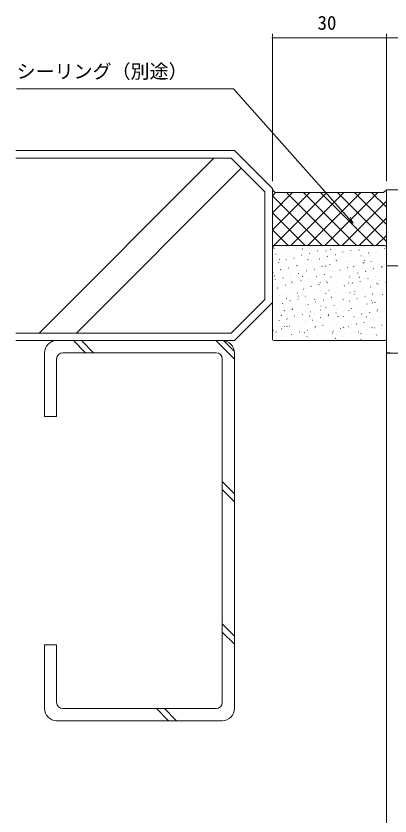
# Model space of a CAD drawing. Units: millimetres, scale not verified. Extents: x -594 to 539, y -420 to 386.
# Drawn here: x -200 to -101.5, y -302.8 to -92.3 of the extents above; entities that cross this region are included whole.
import ezdxf
from ezdxf.enums import TextEntityAlignment as Align

# ---------------------------------------------------------------- set-up
doc = ezdxf.new("R2010")
doc.units = ezdxf.units.MM
doc.header["$LTSCALE"] = 2
for name, color, linetype, lineweight in [('0-3_YKK_11', 7, 'Continuous', 9), ('0-5_YSS_K', 3, 'Continuous', 9), ('0-7_YKK_D', 6, 'Continuous', 9)]:
    doc.layers.add(name, color=color, linetype=linetype, lineweight=lineweight)
doc.styles.add('ＭＳ ゴシック', font='')
doc.styles.get('ＭＳ ゴシック').set_extended_font_data('MS Gothic')

msp = doc.modelspace()

# ---------------------------------------------------------------- linework, layer by layer
at = {"layer": '0-3_YKK_11'}
for points in [[(-67.5, -138), (-102.5, -138), (-102.5, -158), (-96.5, -158)], [(-101.5, -158.05), (-102.5, -158.05), (-102.5, -180.95), (-101.5, -180.95)], [(-102.5, -181), (-102.5, -338)], [(-96.5, -181), (-102.5, -181)]]:
    msp.add_lwpolyline(points, dxfattribs=at)
at = {"layer": '0-5_YSS_K'}
for p, q in [((-200, -127.7), (-142.5, -127.7)), ((-142.5, -127.7), (-132.5, -137.7)), ((-200, -129.7), (-143.328, -129.7)), ((-193.931, -175.7), (-147.931, -129.7)), ((-143.328, -129.7), (-134.5, -138.528)), ((-184.032, -175.7), (-140.68, -132.348)), ((-134.5, -138.528), (-134.5, -166.872)), ((-132.5, -137.7), (-132.5, -167.7)), ((-131.75, -138.75), (-132.5, -138)), ((-132.5, -148.57), (-122.68, -138.75)), ((-132.5, -144.08), (-127.17, -138.75)), ((-132.5, -139.59), (-131.66, -138.75)), ((-132.169, -152.73), (-118.19, -138.75)), ((-103.25, -138.75), (-131.75, -138.75)), ((-114.871, -152.7), (-128.821, -138.75)), ((-127.65, -152.7), (-113.7, -138.75)), ((-110.381, -152.7), (-124.331, -138.75)), ((-123.16, -152.7), (-109.21, -138.75)), ((-105.891, -152.7), (-119.841, -138.75)), ((-118.669, -152.7), (-104.719, -138.75)), ((-102.5, -151.601), (-115.351, -138.75)), ((-102.5, -147.111), (-110.861, -138.75)), ((-102.5, -142.621), (-106.371, -138.75)), ((-103.25, -138.75), (-102.5, -138)), ((-102.5, -138.13), (-102.565, -138.065)), ((-119.361, -152.7), (-132.5, -139.561)), ((-114.179, -152.7), (-102.5, -141.021)), ((-123.851, -152.7), (-132.5, -144.051)), ((-109.689, -152.7), (-102.5, -145.511)), ((-128.342, -152.7), (-132.5, -148.542)), ((-105.199, -152.7), (-102.5, -150.001)), ((-132.5, -153.06), (-132.47, -153.03)), ((-132.478, -153.054), (-132.5, -153.032)), ((-132.5, -177.2), (-132.5, -153.2)), ((-132.132, -153.067), (-132.175, -153.043)), ((-132.072, -153.476), (-132.119, -153.388)), ((-132, -152.7), (-103, -152.7)), ((-130.135, -153.006), (-130.141, -152.998)), ((-126.14, -153.451), (-126.147, -153.444)), ((-125.362, -153.358), (-125.406, -153.334)), ((-124.614, -153.606), (-124.66, -153.517)), ((-118.593, -153.649), (-118.637, -153.625)), ((-117.155, -153.735), (-117.202, -153.647)), ((-116.568, -152.914), (-116.612, -152.89)), ((-109.799, -153.205), (-109.843, -153.181)), ((-108.544, -153.028), (-108.55, -153.02)), ((-107.723, -152.773), (-107.767, -152.749)), ((-104.516, -153.51), (-104.522, -153.503)), ((-103.03, -153.496), (-103.074, -153.472)), ((-102.5, -153.2), (-102.5, -177.2)), ((-131.954, -154.989), (-131.961, -154.981)), ((-131.54, -154.957), (-131.584, -154.933)), ((-129.464, -154.524), (-129.508, -154.5)), ((-127.926, -155.471), (-127.933, -155.464)), ((-127.439, -153.79), (-127.483, -153.766)), ((-124.771, -155.247), (-124.815, -155.223)), ((-124.165, -155.656), (-124.172, -155.649)), ((-122.695, -154.815), (-122.738, -154.791)), ((-122.112, -153.934), (-122.119, -153.927)), ((-120.67, -154.081), (-120.714, -154.057)), ((-118.352, -154.119), (-118.358, -154.112)), ((-118.002, -155.538), (-118.046, -155.514)), ((-115.925, -155.106), (-115.969, -155.082)), ((-114.357, -154.565), (-114.364, -154.557)), ((-113.901, -154.372), (-113.944, -154.348)), ((-111.824, -153.939), (-111.868, -153.915)), ((-110.329, -155.048), (-110.336, -155.04)), ((-109.697, -153.865), (-109.743, -153.776)), ((-109.156, -155.397), (-109.2, -155.373)), ((-107.131, -154.663), (-107.175, -154.639)), ((-106.569, -155.232), (-106.575, -155.225)), ((-105.055, -154.23), (-105.099, -154.206)), ((-102.574, -155.678), (-102.581, -155.671)), ((-130.897, -157.148), (-130.941, -157.124)), ((-130.565, -156.328), (-130.612, -156.239)), ((-129.979, -157.193), (-129.986, -157.186)), ((-128.872, -156.414), (-128.916, -156.39)), ((-126.796, -155.982), (-126.84, -155.958)), ((-126.205, -157.871), (-126.248, -157.847)), ((-125.985, -157.639), (-125.991, -157.631)), ((-124.128, -157.439), (-124.172, -157.415)), ((-123.107, -156.457), (-123.154, -156.369)), ((-122.103, -156.705), (-122.147, -156.681)), ((-120.171, -156.102), (-120.178, -156.094)), ((-120.027, -156.272), (-120.071, -156.249)), ((-117.359, -157.73), (-117.403, -157.706)), ((-116.143, -156.585), (-116.15, -156.577)), ((-115.648, -156.587), (-115.695, -156.498)), ((-115.334, -156.996), (-115.378, -156.972)), ((-113.258, -156.563), (-113.301, -156.539)), ((-112.382, -156.77), (-112.389, -156.762)), ((-111.233, -155.829), (-111.277, -155.805)), ((-108.565, -157.287), (-108.609, -157.263)), ((-108.388, -157.215), (-108.395, -157.208)), ((-108.19, -156.716), (-108.237, -156.628)), ((-106.488, -156.854), (-106.532, -156.83)), ((-104.464, -156.12), (-104.507, -156.096)), ((-104.36, -157.698), (-104.367, -157.691)), ((-132.331, -159.772), (-132.375, -159.748)), ((-131.798, -159.176), (-131.805, -159.169)), ((-130.306, -159.038), (-130.35, -159.014)), ((-128.229, -158.606), (-128.273, -158.582)), ((-127.771, -159.659), (-127.777, -159.651)), ((-125.996, -157.982), (-126.043, -157.893)), ((-124.01, -159.844), (-124.016, -159.836)), ((-123.537, -159.329), (-123.581, -159.305)), ((-121.957, -158.122), (-121.964, -158.114)), ((-121.46, -158.896), (-121.504, -158.872)), ((-119.435, -158.162), (-119.479, -158.138)), ((-118.538, -158.111), (-118.585, -158.023)), ((-118.196, -158.307), (-118.203, -158.299)), ((-116.767, -159.62), (-116.811, -159.596)), ((-114.691, -159.187), (-114.735, -159.163)), ((-114.202, -158.752), (-114.208, -158.745)), ((-112.666, -158.453), (-112.71, -158.429)), ((-111.079, -158.241), (-111.126, -158.152)), ((-110.59, -158.021), (-110.634, -157.997)), ((-110.174, -159.235), (-110.18, -159.228)), ((-109.998, -159.911), (-110.042, -159.887)), ((-107.922, -159.478), (-107.966, -159.454)), ((-106.413, -159.42), (-106.42, -159.412)), ((-105.897, -158.744), (-105.941, -158.72)), ((-103.82, -158.312), (-103.864, -158.288)), ((-103.621, -158.37), (-103.668, -158.282)), ((-131.948, -160.704), (-131.995, -160.615)), ((-131.739, -161.662), (-131.783, -161.638)), ((-129.823, -161.381), (-129.83, -161.373)), ((-129.663, -161.23), (-129.707, -161.206)), ((-127.638, -160.495), (-127.682, -160.471)), ((-125.829, -161.826), (-125.836, -161.819)), ((-125.562, -160.063), (-125.605, -160.039)), ((-124.97, -161.953), (-125.014, -161.929)), ((-124.49, -160.833), (-124.536, -160.745)), ((-122.894, -161.52), (-122.938, -161.496)), ((-120.869, -160.786), (-120.913, -160.762)), ((-120.015, -160.289), (-120.022, -160.282)), ((-118.792, -160.354), (-118.836, -160.33)), ((-117.031, -160.963), (-117.078, -160.874)), ((-116.124, -161.811), (-116.168, -161.787)), ((-115.987, -160.772), (-115.994, -160.765)), ((-114.1, -161.077), (-114.144, -161.053)), ((-112.227, -160.957), (-112.233, -160.95)), ((-112.023, -160.645), (-112.067, -160.621)), ((-109.573, -161.092), (-109.619, -161.004)), ((-109.355, -162.102), (-109.399, -162.078)), ((-108.232, -161.403), (-108.239, -161.395)), ((-107.33, -161.368), (-107.374, -161.344)), ((-105.254, -160.936), (-105.298, -160.912)), ((-104.204, -161.885), (-104.211, -161.878)), ((-103.229, -160.202), (-103.273, -160.178)), ((-131.643, -163.364), (-131.649, -163.356)), ((-131.096, -163.853), (-131.14, -163.83)), ((-129.072, -163.119), (-129.115, -163.095)), ((-127.615, -163.846), (-127.622, -163.839)), ((-127.379, -162.358), (-127.426, -162.269)), ((-126.995, -162.687), (-127.039, -162.663)), ((-124.327, -164.144), (-124.371, -164.12)), ((-123.854, -164.031), (-123.861, -164.024)), ((-122.302, -163.41), (-122.346, -163.386)), ((-121.801, -162.309), (-121.808, -162.302)), ((-120.226, -162.978), (-120.27, -162.954)), ((-119.921, -162.487), (-119.967, -162.399)), ((-118.201, -162.244), (-118.245, -162.22)), ((-118.04, -162.494), (-118.047, -162.487)), ((-115.533, -163.701), (-115.577, -163.677)), ((-114.046, -162.94), (-114.053, -162.932)), ((-113.457, -163.269), (-113.5, -163.245)), ((-112.462, -162.617), (-112.509, -162.528)), ((-111.432, -162.535), (-111.476, -162.511)), ((-110.018, -163.423), (-110.025, -163.415)), ((-108.764, -163.992), (-108.808, -163.968)), ((-106.687, -163.56), (-106.731, -163.536)), ((-106.257, -163.607), (-106.264, -163.6)), ((-105.004, -162.746), (-105.05, -162.658)), ((-104.663, -162.826), (-104.707, -162.802)), ((-102.586, -162.393), (-102.63, -162.369)), ((-130.505, -165.743), (-130.549, -165.719)), ((-129.668, -165.568), (-129.674, -165.561)), ((-128.428, -165.311), (-128.472, -165.287)), ((-126.404, -164.577), (-126.448, -164.553)), ((-125.872, -165.209), (-125.919, -165.121)), ((-125.673, -166.014), (-125.68, -166.006)), ((-123.736, -166.034), (-123.78, -166.01)), ((-121.659, -165.602), (-121.703, -165.578)), ((-119.86, -164.477), (-119.866, -164.469)), ((-119.634, -164.868), (-119.678, -164.844)), ((-118.414, -165.339), (-118.461, -165.25)), ((-117.558, -164.435), (-117.602, -164.411)), ((-115.832, -164.96), (-115.839, -164.952)), ((-114.89, -165.893), (-114.934, -165.869)), ((-112.865, -165.159), (-112.909, -165.135)), ((-112.071, -165.145), (-112.078, -165.137)), ((-110.955, -165.468), (-111.002, -165.38)), ((-110.789, -164.726), (-110.833, -164.702)), ((-108.121, -166.184), (-108.165, -166.16)), ((-108.077, -165.59), (-108.083, -165.583)), ((-106.096, -165.45), (-106.14, -165.426)), ((-104.02, -165.017), (-104.063, -164.993)), ((-104.049, -166.073), (-104.055, -166.066)), ((-103.497, -165.598), (-103.544, -165.509)), ((-134.5, -166.872), (-143.328, -175.7)), ((-132.5, -167.7), (-142.5, -177.7)), ((-131.938, -168.367), (-131.982, -168.343)), ((-131.487, -167.551), (-131.494, -167.544)), ((-129.862, -167.935), (-129.906, -167.911)), ((-128.762, -166.734), (-128.809, -166.645)), ((-127.837, -167.201), (-127.881, -167.177)), ((-127.459, -168.034), (-127.466, -168.026)), ((-125.761, -166.768), (-125.805, -166.744)), ((-123.698, -168.219), (-123.705, -168.211)), ((-123.093, -168.226), (-123.137, -168.202)), ((-121.646, -166.497), (-121.652, -166.489)), ((-121.303, -166.863), (-121.35, -166.775)), ((-121.068, -167.492), (-121.112, -167.468)), ((-118.991, -167.059), (-119.035, -167.035)), ((-117.885, -166.682), (-117.891, -166.674)), ((-116.967, -166.325), (-117.01, -166.301)), ((-114.299, -167.783), (-114.343, -167.759)), ((-113.89, -167.127), (-113.897, -167.12)), ((-113.845, -166.993), (-113.892, -166.904)), ((-112.222, -167.35), (-112.266, -167.326)), ((-110.197, -166.616), (-110.241, -166.592)), ((-109.863, -167.61), (-109.869, -167.603)), ((-107.53, -168.074), (-107.573, -168.05)), ((-106.386, -167.122), (-106.433, -167.034)), ((-106.102, -167.795), (-106.108, -167.787)), ((-105.453, -167.641), (-105.497, -167.617)), ((-103.428, -166.907), (-103.472, -166.883)), ((-129.512, -169.756), (-129.519, -169.748)), ((-129.271, -169.825), (-129.314, -169.801)), ((-127.255, -169.585), (-127.302, -169.497)), ((-127.194, -169.392), (-127.238, -169.368)), ((-125.518, -170.201), (-125.524, -170.194)), ((-125.169, -168.658), (-125.213, -168.634)), ((-122.501, -170.116), (-122.545, -170.092)), ((-120.425, -169.683), (-120.469, -169.659)), ((-119.797, -169.715), (-119.843, -169.626)), ((-119.704, -168.664), (-119.711, -168.657)), ((-118.4, -168.949), (-118.444, -168.925)), ((-116.324, -168.517), (-116.367, -168.493)), ((-115.732, -170.407), (-115.776, -170.383)), ((-115.676, -169.147), (-115.683, -169.14)), ((-113.656, -169.974), (-113.7, -169.95)), ((-112.338, -169.844), (-112.385, -169.756)), ((-111.915, -169.332), (-111.922, -169.325)), ((-111.631, -169.24), (-111.675, -169.216)), ((-109.554, -168.808), (-109.598, -168.784)), ((-107.921, -169.778), (-107.928, -169.77)), ((-106.887, -170.265), (-106.93, -170.241)), ((-104.88, -169.974), (-104.926, -169.885)), ((-104.862, -169.531), (-104.906, -169.507)), ((-103.893, -170.26), (-103.9, -170.253)), ((-102.785, -169.099), (-102.829, -169.075)), ((-131.295, -170.559), (-131.339, -170.535)), ((-131.331, -171.739), (-131.338, -171.731)), ((-130.704, -172.449), (-130.748, -172.425)), ((-130.145, -171.11), (-130.191, -171.021)), ((-128.628, -172.016), (-128.671, -171.992)), ((-127.304, -172.221), (-127.31, -172.214)), ((-126.603, -171.282), (-126.647, -171.258)), ((-124.526, -170.85), (-124.57, -170.826)), ((-123.543, -172.406), (-123.549, -172.399)), ((-122.686, -171.239), (-122.733, -171.151)), ((-121.858, -172.307), (-121.902, -172.283)), ((-121.49, -170.684), (-121.497, -170.677)), ((-119.834, -171.573), (-119.877, -171.549)), ((-117.757, -171.141), (-117.801, -171.117)), ((-117.729, -170.869), (-117.736, -170.862)), ((-115.228, -171.369), (-115.274, -171.28)), ((-115.089, -172.598), (-115.133, -172.574)), ((-113.735, -171.315), (-113.741, -171.307)), ((-113.064, -171.864), (-113.108, -171.84)), ((-110.988, -171.432), (-111.032, -171.408)), ((-109.707, -171.798), (-109.714, -171.79)), ((-108.963, -170.698), (-109.007, -170.674)), ((-107.769, -171.498), (-107.816, -171.41)), ((-106.295, -172.155), (-106.339, -172.131)), ((-105.946, -171.982), (-105.953, -171.975)), ((-104.219, -171.723), (-104.263, -171.699)), ((-130.061, -174.64), (-130.105, -174.616)), ((-129.356, -173.943), (-129.363, -173.936)), ((-128.638, -173.961), (-128.685, -173.873)), ((-128.036, -173.906), (-128.08, -173.882)), ((-125.96, -173.474), (-126.004, -173.45)), ((-125.362, -174.389), (-125.369, -174.381)), ((-123.935, -172.74), (-123.979, -172.716)), ((-121.267, -174.197), (-121.311, -174.173)), ((-121.18, -174.091), (-121.226, -174.002)), ((-119.548, -172.852), (-119.555, -172.844)), ((-119.191, -173.765), (-119.234, -173.741)), ((-117.166, -173.031), (-117.21, -173.007)), ((-115.521, -173.335), (-115.527, -173.327)), ((-114.498, -174.488), (-114.542, -174.464)), ((-113.721, -174.22), (-113.768, -174.132)), ((-112.421, -174.056), (-112.465, -174.032)), ((-111.76, -173.52), (-111.766, -173.512)), ((-110.397, -173.322), (-110.44, -173.298)), ((-108.32, -172.889), (-108.364, -172.865)), ((-107.765, -173.965), (-107.772, -173.958)), ((-106.263, -174.349), (-106.309, -174.261)), ((-105.652, -174.347), (-105.696, -174.323)), ((-103.738, -174.448), (-103.744, -174.44)), ((-103.627, -173.612), (-103.671, -173.588)), ((-143.328, -175.7), (-200, -175.7)), ((-132.138, -175.073), (-132.181, -175.049)), ((-131.527, -175.486), (-131.574, -175.397)), ((-131.176, -175.926), (-131.182, -175.919)), ((-129.47, -176.53), (-129.514, -176.506)), ((-127.393, -176.098), (-127.437, -176.074)), ((-127.148, -176.409), (-127.155, -176.401)), ((-125.368, -175.364), (-125.412, -175.34)), ((-124.069, -175.615), (-124.116, -175.527)), ((-123.387, -176.594), (-123.394, -176.586)), ((-123.292, -174.931), (-123.336, -174.907)), ((-122.701, -176.821), (-122.744, -176.797)), ((-121.334, -174.872), (-121.341, -174.864)), ((-120.624, -176.389), (-120.668, -176.365)), ((-118.599, -175.655), (-118.643, -175.631)), ((-117.573, -175.057), (-117.58, -175.049)), ((-116.61, -175.745), (-116.657, -175.656)), ((-116.523, -175.222), (-116.567, -175.198)), ((-113.855, -176.68), (-113.899, -176.656)), ((-113.579, -175.502), (-113.586, -175.495)), ((-111.83, -175.946), (-111.874, -175.922)), ((-109.754, -175.513), (-109.797, -175.489)), ((-109.551, -175.985), (-109.558, -175.978)), ((-109.152, -175.874), (-109.199, -175.786)), ((-107.729, -174.779), (-107.773, -174.755)), ((-105.79, -176.17), (-105.797, -176.163)), ((-105.061, -176.236), (-105.105, -176.212)), ((-102.984, -175.804), (-103.028, -175.78)), ((-142.5, -177.7), (-200, -177.7)), ((-189.3, -177.7), (-145.7, -177.7)), ((-181.693, -180.9), (-184.893, -177.7)), ((-179.57, -180.9), (-182.77, -177.7)), ((-142.5, -182.616), (-147.416, -177.7)), ((-142.53, -180.464), (-145.264, -177.73)), ((-103, -177.7), (-132, -177.7)), ((-131.495, -177.264), (-131.538, -177.24)), ((-124.725, -177.555), (-124.769, -177.531)), ((-119.393, -177.039), (-119.399, -177.032)), ((-115.931, -177.112), (-115.975, -177.088)), ((-115.365, -177.522), (-115.372, -177.515)), ((-111.61, -177.7), (-111.611, -177.7)), ((-109.162, -177.403), (-109.206, -177.379)), ((-107.086, -176.971), (-107.13, -176.947)), ((-192.5, -197.7), (-192.5, -180.9)), ((-147.3, -180.9), (-187.7, -180.9)), ((-142.5, -180.9), (-142.5, -274.5)), ((-145.7, -272.9), (-145.7, -182.5)), ((-142.5, -217.97), (-145.7, -214.77)), ((-142.5, -220.093), (-145.7, -216.893)), ((-142.5, -255.447), (-145.7, -252.247)), ((-142.5, -257.57), (-145.7, -254.37)), ((-189.3, -257.7), (-189.3, -272.9)), ((-187.7, -274.5), (-147.3, -274.5)), ((-159.846, -277.7), (-163.046, -274.5)), ((-157.723, -277.7), (-160.923, -274.5)), ((-145.7, -277.7), (-189.3, -277.7))]:
    msp.add_line(p, q, dxfattribs=at)
for points in [[(-189.3, -182.5), (-189.3, -197.7), (-192.5, -197.7)], [(-192.5, -274.5), (-192.5, -257.7), (-189.3, -257.7)]]:
    msp.add_lwpolyline(points, dxfattribs=at)
for centre, radius, start, end in [((-132, -153.2), 0.5, 89.99998, 179.99998), ((-103, -153.2), 0.5, 0, 90), ((-189.3, -180.9), 3.2, 89.99998, 179.99998), ((-145.7, -180.9), 3.2, 359.99998, 89.99998), ((-132, -177.2), 0.5, 180, 270), ((-103, -177.2), 0.5, 270, 0), ((-187.7, -182.5), 1.6, 90, 179.99998), ((-147.3, -182.5), 1.6, 0, 90), ((-187.7, -272.9), 1.6, 180, 269.99998), ((-147.3, -272.9), 1.6, 269.99998, 359.99998), ((-189.3, -274.5), 3.2, 180, 270), ((-145.7, -274.5), 3.2, 270, 0)]:
    msp.add_arc(centre, radius, start, end, dxfattribs=at)
at = {"layer": '0-7_YKK_D'}
for p, q in [((-132.5, -135.7), (-132.5, -97)), ((-102.5, -98), (-132.5, -98)), ((-102.5, -135), (-102.5, -97)), ((-102.5, -135.7), (-102.5, -97)), ((-102.5, -98), (-67.5, -98)), ((-142.71, -111.419), (-199.842, -111.419)), ((-112.378, -145.519), (-142.71, -111.419)), ((-112.038, -145.216), (-111.248, -146.789)), ((-111.248, -146.789), (-112.718, -145.822)), ((-111.248, -146.789), (-112.378, -145.519))]:
    msp.add_line(p, q, dxfattribs=at)
for centre, start, end in [((-132.5, -98), 0, 180), ((-132.5, -98), 180, 0), ((-102.5, -98), 0, 180), ((-102.5, -98), 0, 180), ((-102.5, -98), 180, 0), ((-102.5, -98), 180, 0)]:
    msp.add_arc(centre, 0.106, start, end, dxfattribs=at)

# ---------------------------------------------------------------- texts
at = {"layer": '0-7_YKK_D', "color": 4, "style": 'ＭＳ ゴシック'}
for s, p in [('30', (-120.631, -97)), ('シーリング（別途）', (-199.842, -109.78))]:
    msp.add_text(s, height=3.666, dxfattribs=at).set_placement(p, align=Align.BOTTOM_LEFT)

doc.saveas('drawing.dxf')
